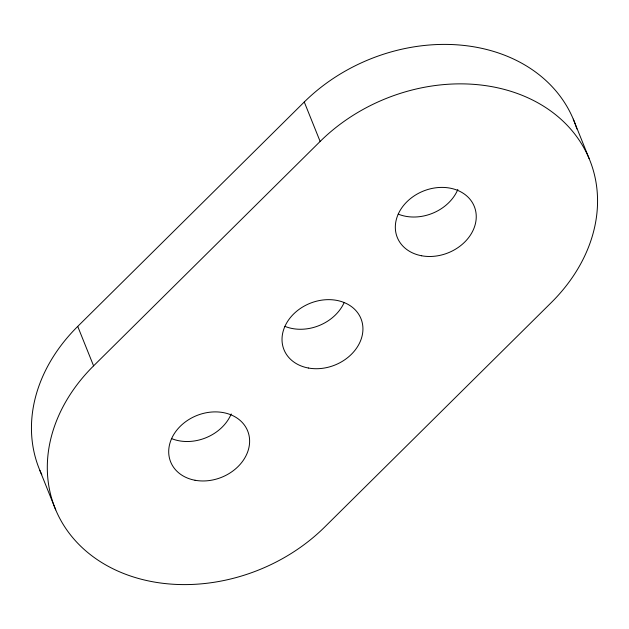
<?xml version="1.0" encoding="UTF-8"?>
<svg xmlns="http://www.w3.org/2000/svg" width="629" height="629" viewBox="0 0 629 629"><rect width="100%" height="100%" fill="white"/><g stroke="black" fill="none" stroke-linecap="round" stroke-linejoin="round"><path stroke-width="0.94" d="M41.805 474.746A166.032 133.12 -21.9 0 1 77.729 326.404L304.271 102A166.032 133.12 -21.9 0 1 462.236 45.264A166.032 133.12 -21.9 0 1 576.848 128.961M93.587 365.858L320.137 141.454A166.032 133.12 -21.9 0 1 549.015 109.776A166.032 133.12 -21.9 0 1 551.271 302.596L324.729 527A166.032 133.12 -21.9 0 1 95.844 558.678A166.032 133.12 -21.9 0 1 93.587 365.858L77.729 326.404M573.278 119.133L589.137 158.594M304.271 102L320.137 141.454M39.863 470.406L55.722 509.867M231.213 413.961A41.506 33.282 -21.9 0 1 171.591 438.61M344.142 302.604A41.506 33.282 -21.9 0 1 284.906 326.365M457.841 189.471A41.506 33.282 -21.9 0 1 398.22 214.119M195.029 480.257A41.506 33.282 -21.9 0 0 249.06 435.567A41.506 33.282 -21.9 0 0 183.385 423.466A41.506 33.282 -21.9 0 0 195.029 480.257M421.658 255.775A41.506 33.282 -21.9 0 0 475.689 211.085A41.506 33.282 -21.9 0 0 410.014 198.976A41.506 33.282 -21.9 0 0 421.658 255.775M308.344 368.012A41.506 33.282 -21.9 0 0 362.375 323.322A41.506 33.282 -21.9 0 0 296.699 311.221A41.506 33.282 -21.9 0 0 308.344 368.012"/></g></svg>
